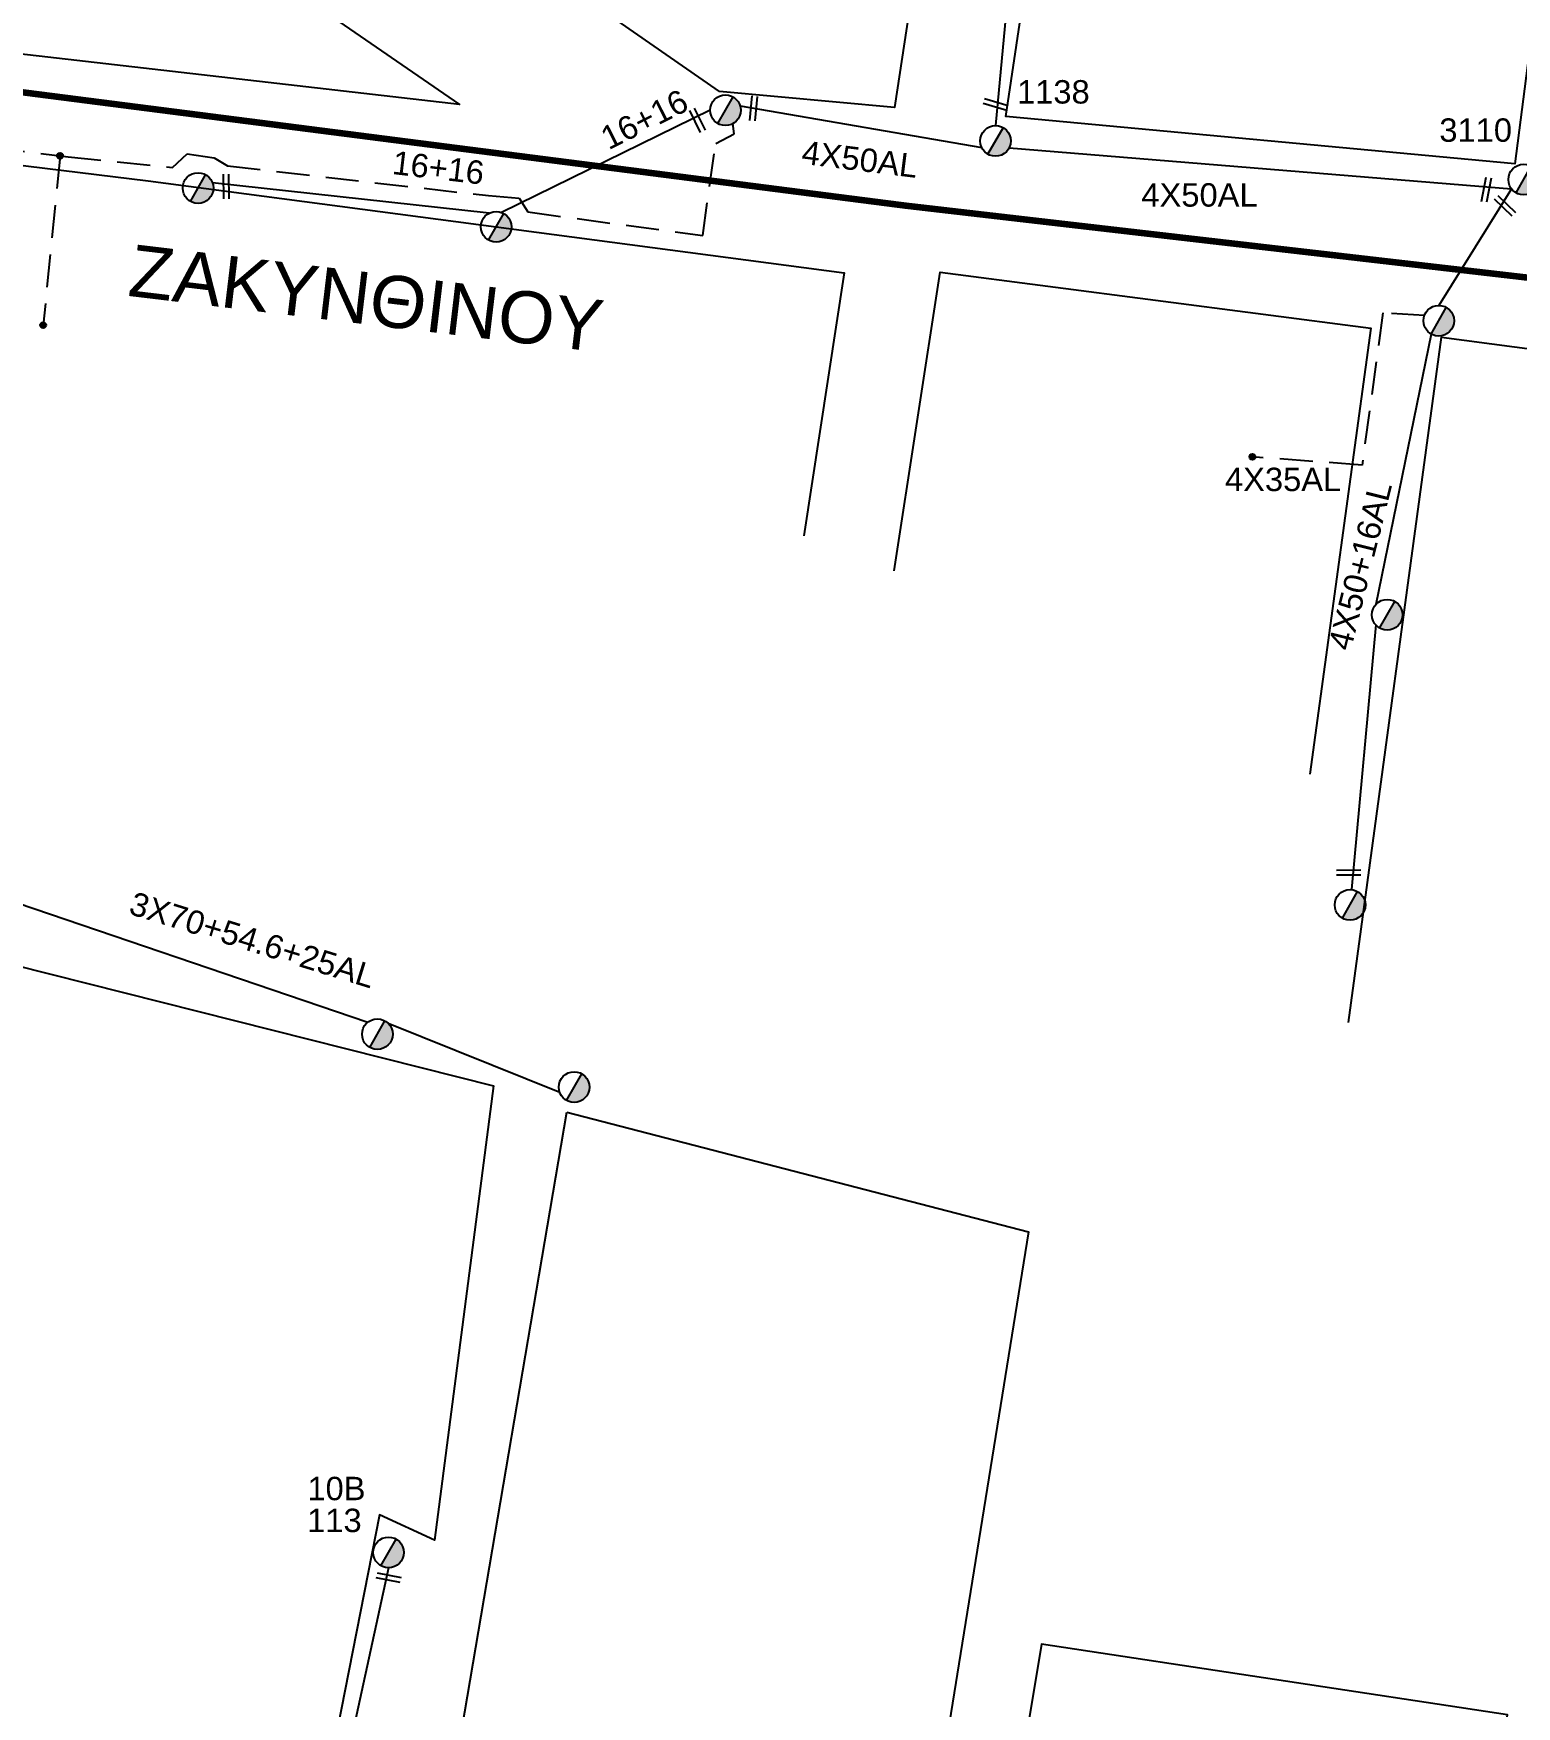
# Model space of a CAD drawing. Header units: millimetres. Extents: x 645 to 3057, y 900 to 1793.
# Drawn here: x 1438.5 to 1552.6, y 1109 to 1237.6 of the extents above; entities that cross this region are included whole.
import ezdxf

# ---------------------------------------------------------------- set-up
doc = ezdxf.new("R2010")
doc.units = ezdxf.units.MM
doc.linetypes.add('DASHED', pattern=[19.05, 12.7, -6.35])
for name, color, linetype in [('Άγνωστα', 7, 'Continuous'), ('Γυμνά εναέρια ΧΤ (3Φ)   4x35AL', 7, 'Continuous'), ('Γυμνά εναέρια ΧΤ (3Φ)   4x50AL', 7, 'Continuous'), ('Γυμνά εναέρια ΧΤ και ΦΟΠ (3Φ)   4x16+16AL', 7, 'Continuous'), ('Γυμνά εναέρια ΧΤ και ΦΟΠ (3Φ)   4x50+16AL', 7, 'Continuous'), ('Επιγραφές - Σχήματα', 7, 'Continuous'), ('Καλώδια ΧΤ   3x150+50CU', 7, 'DASHED'), ('Μηχανική τομή', 7, 'Continuous'), ('Στύλος ΦΜ', 7, 'Continuous'), ('Στύλος ΦΜ @ 1', 7, 'Continuous'), ('Συνδέσεις', 7, 'Continuous'), ('Συνεστραμμένα ΧΤ   3x70+54.6+25 AL', 7, 'SYN_LINE'), ('Υπόβαθρο ΔΕΗ', 7, 'Continuous'), ('Υπόγεια καλώδια Δικτύου ΧΤ και Παρ. ΧΤ - 3X150+70 AL', 7, 'DASHED')]:
    doc.layers.add(name, color=color, linetype=linetype)
doc.styles.get("Standard").update_dxf_attribs({"font": 'arial.ttf'})
doc.linetypes.add('SYN_LINE', pattern='A,0.5,-0.0001,["/\\/\\/\\/",Standard,S=0.1,R=0,X=0,Y=-0.05],-0.25', length=0.7501)

# ---------------------------------------------------------------- blocks, each defined once
blk = doc.blocks.new('ΥΠΑΡΧΩΝ ΤΣΙΜΕΝΤΕΝΙΟΣ ΣΤΥΛΟΣ')
at = {"layer": 'Στύλος ΦΜ'}
blk.add_hatch(color=256, dxfattribs=at).paths.add_polyline_path([(-1.29, -2.28, 0.574793), (2.62, 0, 0.268822), (1.3, 2.27)])
blk.add_line((-1.29, -2.28), (1.3, 2.27), dxfattribs=at)
blk.add_circle((0, 0), 2.62, dxfattribs=at)
at = {"layer": 'Στύλος ΦΜ', "flags": 4}
for tag, p in [('ΑΡΙΘΜΟΣ', (-4.68, 8.05)), ('ΤΥΠΟΣ', (-4.91, 3.03))]:
    blk.add_attdef(tag, p, '', height=4, dxfattribs=at)
blk = doc.blocks.new('ΜΗΧΑΝΙΚΗ ΤΟΜΗ')
at = {"layer": 'Μηχανική τομή', "ltscale": 40}
for p, q in [((-1.89, 0.78), (1.89, 0.78)), ((1.89, 0), (-1.89, 0))]:
    blk.add_line(p, q, dxfattribs=at)
blk = doc.blocks.new('_ΣΥΝΔΕΣΗ')
at = {"layer": 'Συνδέσεις', "linetype": 'SYN_LINE', "ltscale": 40}
blk.add_hatch(color=256, dxfattribs=at).paths.add_polyline_path([(0.5, -0.01, 1), (-0.5, -0.01, 1)])
at = {"layer": 'Συνδέσεις'}
blk.add_circle((0, -0.01), 0.5, dxfattribs=at)

msp = doc.modelspace()

# ---------------------------------------------------------------- linework, layer by layer
at = {"layer": 'Άγνωστα', "color": 173}
for points in [[(1490.57095, 1231.73483), (1474.51755, 1223.86951)], [(1473.57177, 1223.81838), (1452.26937, 1226.16064)]]:
    msp.add_lwpolyline(points, dxfattribs=at)
at = {"layer": 'Γυμνά εναέρια ΧΤ (3Φ)   4x35AL', "color": 173, "linetype": 'DASHED', "ltscale": 0.2}
msp.add_lwpolyline([(1545.52786, 1215.95178), (1542.33419, 1216.15227), (1540.73386, 1204.44609), (1532.29399, 1205.06852)], dxfattribs=at)
at = {"layer": 'Γυμνά εναέρια ΧΤ (3Φ)   4x50AL', "color": 173}
for points in [[(1492.87614, 1232.07549), (1511.46677, 1228.86392)], [(1513.58268, 1228.84486), (1552.22813, 1225.69371)]]:
    msp.add_lwpolyline(points, dxfattribs=at)
at = {"layer": 'Γυμνά εναέρια ΧΤ και ΦΟΠ (3Φ)   4x16+16AL', "color": 173}
msp.add_lwpolyline([(1514.72167, 1254.11928), (1512.52939, 1230.54962)], dxfattribs=at)
at = {"layer": 'Γυμνά εναέρια ΧΤ και ΦΟΠ (3Φ)   4x16+16AL', "color": 30, "ltscale": 0.2}
msp.add_lwpolyline([(1465.82339, 1119.62714), (1459.32735, 1089.82083)], dxfattribs=at)
at = {"layer": 'Γυμνά εναέρια ΧΤ και ΦΟΠ (3Φ)   4x50+16AL', "color": 173}
for points in [[(1552.22813, 1225.69371), (1546.63223, 1216.72029)], [(1546.0512, 1214.51805), (1541.80111, 1193.72361)], [(1541.78415, 1192.14976), (1539.915, 1171.78365)]]:
    msp.add_lwpolyline(points, dxfattribs=at)
at = {"layer": 'Καλώδια ΧΤ   3x150+50CU', "color": 173, "ltscale": 0.2}
msp.add_lwpolyline([(1415.55039, 1231.42223), (1415.92727, 1233.52042), (1417.75327, 1234.09837), (1419.06191, 1233.42916), (1419.94448, 1232.12115), (1420.15751, 1230.72189), (1441.15921, 1228.15745), (1449.20823, 1227.32008), (1450.3291, 1228.37252), (1452.40105, 1228.06697), (1453.42003, 1227.45587), (1473.50606, 1225.16795), (1475.87535, 1224.96728), (1476.5507, 1223.91256), (1489.99677, 1222.09133), (1491.00443, 1229.18622), (1492.41582, 1229.91093), (1492.32251, 1230.70629)], dxfattribs=at)
at = {"layer": 'Συνεστραμμένα ΧΤ   3x70+54.6+25 AL', "color": 30, "ltscale": 20}
msp.add_lwpolyline([(1433.60495, 1171.9997), (1464.23574, 1161.59666)], dxfattribs=at)
at = {"layer": 'Συνεστραμμένα ΧΤ   3x70+54.6+25 AL', "color": 30, "ltscale": 15}
msp.add_lwpolyline([(1465.78789, 1161.51152), (1478.99251, 1156.20256)], dxfattribs=at)
at = {"layer": 'Υπόβαθρο ΔΕΗ'}
for points in [[(1514.32824, 1294.81639), (1504.76228, 1231.94414), (1491.28617, 1233.17916), (1455.77633, 1257.84397), (1497.15818, 1282.59663)], [(1521.19611, 1283.91234), (1559.08265, 1278.78607), (1552.4796, 1227.60445), (1513.32078, 1231.26416), (1521.19611, 1283.91234)], [(1427.75162, 1237.17987), (1445.15457, 1250.17758), (1471.27677, 1232.18058), (1427.75162, 1237.17987)], [(1394.6422, 1174.21373), (1373.42477, 1196.20187), (1418.20943, 1229.8737), (1447.32709, 1226.29722), (1500.88318, 1219.23451), (1497.78985, 1199.00996)], [(1504.74001, 1196.3024), (1508.27423, 1219.27798), (1541.41275, 1214.95984), (1536.72634, 1180.67941)], [(1539.68556, 1161.57331), (1546.8347, 1214.29152), (1582.30306, 1209.59776), (1574.35324, 1159.81359)]]:
    msp.add_lwpolyline(points, dxfattribs=at)
at = {"layer": 'Υπόβαθρο ΔΕΗ', "color": 85, "const_width": 0.5}
msp.add_lwpolyline([(1615.57186, 1229.6294), (1584.52422, 1218.0342), (1578.86813, 1215.92186), (1505.59813, 1224.39627), (1413.74815, 1236.18363), (1393.56931, 1221.91233)], dxfattribs=at)
at = {"layer": 'Υπόβαθρο ΔΕΗ'}
for points in [[(1437.00272, 1166.00716), (1473.90372, 1156.68727), (1469.37152, 1121.75043), (1465.11647, 1123.69304), (1458.6278, 1090.70802), (1428.92135, 1106.4461)], [(1479.5483, 1154.66036), (1515.07515, 1145.46496), (1507.68389, 1099.67183), (1503.55761, 1099.79075), (1498.64128, 1069.77293), (1468.77633, 1085.74229), (1471.06328, 1104.76628)], [(1507.90273, 1064.81128), (1537.21353, 1048.90917), (1541.90589, 1079.29984), (1547.18071, 1078.64108), (1551.92899, 1108.30427), (1516.06702, 1113.74569)]]:
    msp.add_lwpolyline(points, close=True, dxfattribs=at)
at = {"layer": 'Υπόγεια καλώδια Δικτύου ΧΤ και Παρ. ΧΤ - 3X150+70 AL', "color": 173, "ltscale": 0.2}
msp.add_lwpolyline([(1440.54377, 1228.2326), (1439.2521, 1215.20021)], dxfattribs=at)

# ---------------------------------------------------------------- block references
at = {"layer": 'Μηχανική τομή'}
for p, xscale, yscale, zscale, rotation in [((1494.106, 1231.85597), 0.4999999999999322, 0.4999999999999322, 0.4999999999999322, 84.56864625724643), ((1489.76336, 1231.03927), 0.4999999999999669, 0.4999999999999669, 0.4999999999999669, 116.0482098216801), ((1512.59783, 1232.36091), 0.4999999999999628, 0.4999999999999628, 0.4999999999999628, 163.2513003475279), ((1453.52331, 1225.87147), 0.5000000000000244, 0.5000000000000244, 0.5000000000000244, 91.27085442531454), ((1550.48919, 1225.58534), 0.4999999999999851, 0.4999999999999851, 0.4999999999999851, 79.61142580967267), ((1551.86671, 1224.51454), 0.4999999999999835, 0.4999999999999835, 0.4999999999999835, 136.5073436635113), ((1539.70017, 1173.29581), 0.5000000000000201, 0.5000000000000201, 0.5000000000000201, 180.2031617802191), ((1465.79413, 1118.67236), 0.4999999999999409, 0.4999999999999409, 0.4999999999999409, 349.2612140293523)]:
    msp.add_blockref('ΜΗΧΑΝΙΚΗ ΤΟΜΗ', p, dxfattribs=dict(at, xscale=xscale, yscale=yscale, zscale=zscale, rotation=rotation))
at = {"layer": 'Στύλος ΦΜ @ 1', "ltscale": 40, "xscale": 0.4499999999998181, "yscale": 0.4499999999998181, "zscale": 0.4499999999998181}
for p in [(1491.74872, 1231.73483), (1451.16496, 1225.75146), (1474.10287, 1222.76716), (1546.63223, 1215.54252), (1542.66883, 1192.92724), (1539.80736, 1170.61081), (1464.96335, 1160.67053), (1480.10238, 1156.59669)]:
    msp.add_blockref('ΥΠΑΡΧΩΝ ΤΣΙΜΕΝΤΕΝΙΟΣ ΣΤΥΛΟΣ', p, dxfattribs=at)
at = {"layer": 'Στύλος ΦΜ @ 1', "ltscale": 40}
ref = msp.add_blockref('ΥΠΑΡΧΩΝ ΤΣΙΜΕΝΤΕΝΙΟΣ ΣΤΥΛΟΣ', (1512.52939, 1229.37185), dxfattribs=dict(at, xscale=0.4499999999998181, yscale=0.4499999999998181, zscale=0.4499999999998181))
ref.add_attrib('ΤΥΠΟΣ', '1138', (1514.18439, 1232.24843), dxfattribs={"layer": 'Στύλος ΦΜ', "height": 1.8, "flags": 4})
ref = msp.add_blockref('ΥΠΑΡΧΩΝ ΤΣΙΜΕΝΤΕΝΙΟΣ ΣΤΥΛΟΣ', (1553.17206, 1226.39808), dxfattribs=dict(at, xscale=0.4499999999998181, yscale=0.4499999999998181, zscale=0.4499999999998181))
ref.add_attrib('ΤΥΠΟΣ', '3110', (1546.67981, 1229.30831), dxfattribs={"layer": 'Στύλος ΦΜ', "height": 1.8, "flags": 4})
ref = msp.add_blockref('ΥΠΑΡΧΩΝ ΤΣΙΜΕΝΤΕΝΙΟΣ ΣΤΥΛΟΣ', (1465.82339, 1120.80491), dxfattribs=dict(at, xscale=0.4499999999998181, yscale=0.4499999999998181, zscale=0.4499999999998181))
ref.add_attrib('ΤΥΠΟΣ', '10B', (1459.57921, 1124.823), dxfattribs={"layer": 'Στύλος ΦΜ', "height": 1.8, "flags": 4})
ref.add_attrib('ΑΡΙΘΜΟΣ', '113', (1459.56109, 1122.37145), dxfattribs={"layer": 'Στύλος ΦΜ', "height": 1.8, "flags": 4})
at = {"layer": 'Συνδέσεις', "xscale": 0.4499999999998181, "yscale": 0.4499999999998181, "zscale": 0.4499999999998181}
for p in [(1440.54521, 1228.2378), (1439.25354, 1215.20542), (1532.29543, 1205.07372)]:
    msp.add_blockref('_ΣΥΝΔΕΣΗ', p, dxfattribs=at)

# ---------------------------------------------------------------- texts
at = {"layer": 'Γυμνά εναέρια ΧΤ (3Φ)   4x35AL', "color": 7, "insert": (1530.18402, 1204.24011), "char_height": 1.8, "width": 168.3717627, "attachment_point": 1}
msp.add_mtext('4X35AL', dxfattribs=at)
at = {"layer": 'Γυμνά εναέρια ΧΤ (3Φ)   4x50AL', "color": 7, "insert": (1497.76035, 1229.41274), "char_height": 1.8, "width": 168.3717627, "attachment_point": 1, "rotation": 352.9418926}
msp.add_mtext('4X50AL', dxfattribs=at)
at = {"layer": 'Γυμνά εναέρια ΧΤ (3Φ)   4x50AL', "color": 7, "insert": (1523.75044, 1226.12025), "char_height": 1.8, "width": 168.3717627, "attachment_point": 1}
msp.add_mtext('4X50AL', dxfattribs=at)
at = {"layer": 'Γυμνά εναέρια ΧΤ και ΦΟΠ (3Φ)   4x50+16AL', "color": 7, "insert": (1538.1048, 1190.51366), "char_height": 1.8, "width": 168.3717627, "attachment_point": 1, "rotation": 75.9611173}
msp.add_mtext('4X50+16AL', dxfattribs=at)
at = {"layer": 'Επιγραφές - Σχήματα', "attachment_point": 1}
for s, insert, char_height, width, rotation in [('16+16', (1481.94689, 1230.25205), 1.8, 10.7099727, 26.7500625), ('16+16', (1466.2578, 1228.62295), 1.8, 10.7099727, 353.2704323), ('ΖΑΚΥΝΘΙΝΟΥ', (1446.16, 1221.43701), 4, 69.9753744, 353.185625)]:
    msp.add_mtext(s, dxfattribs=dict(at, insert=insert, char_height=char_height, width=width, rotation=rotation))
at = {"layer": 'Συνεστραμμένα ΧΤ   3x70+54.6+25 AL', "color": 7, "ltscale": 20, "insert": (1446.27435, 1171.66842), "char_height": 1.8, "width": 30, "attachment_point": 1, "rotation": 342.8450837}
msp.add_mtext('3X70+54.6+25AL', dxfattribs=at)

doc.saveas('drawing.dxf')
